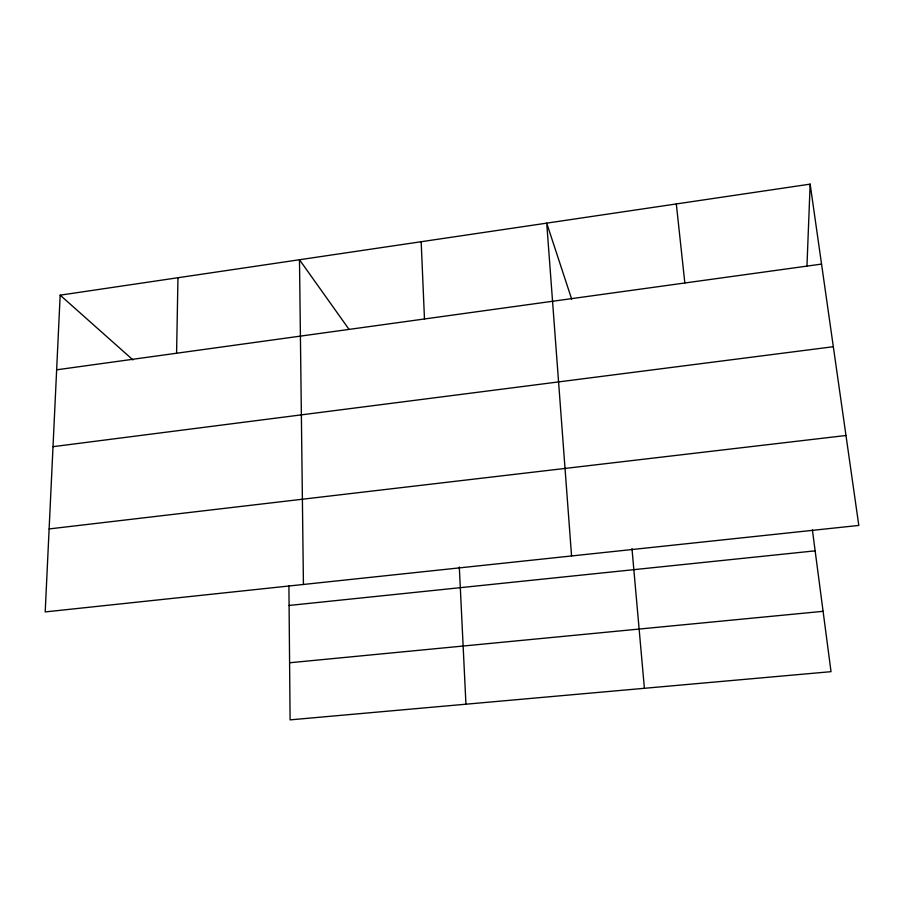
<?xml version="1.0" encoding="UTF-8"?>
<svg xmlns="http://www.w3.org/2000/svg" width="904" height="904" viewBox="0 0 904 904"><rect width="100%" height="100%" fill="white"/><g stroke="black" fill="none" stroke-linecap="round" stroke-linejoin="round"><path stroke-width="1.36" d="M176.585 353.227L177.964 277.72M806.967 265.912L810.154 184.133L60.172 295.167L45.2 611.918L858.8 525.427L810.154 184.133M56.647 369.815L821.555 264.092M53.008 446.678L833.33 346.718M49.121 528.93L845.986 435.491M289.088 605.454L815.137 550.841M289.596 662.768L823.092 611.319M60.172 295.167L132.945 359.894M349.012 329.338L299.484 259.742L303.428 584.47M571.667 299.122L546.717 223.141L571.565 555.96M812.391 529.947L831.025 671.672L290.094 719.866L288.918 585.984M676.316 203.954L684.836 282.986M631.975 548.615L644.394 688.294M459.311 566.989L465.944 704.193M421.174 241.718L424.473 318.965"/></g></svg>
